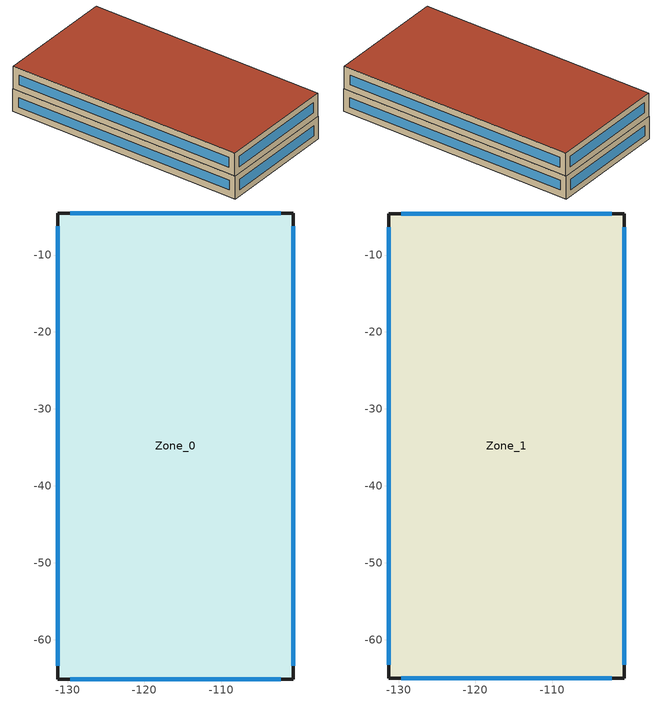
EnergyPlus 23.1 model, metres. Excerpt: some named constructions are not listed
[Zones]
Zone_0
 floor ground (Zone_0:f4UnderGroundSlabCF): -131.27,-65.12 -131.27,-4.53 -100.67,-4.53 -100.67,-65.12 z0
 wall outside (UVal_0.3_Mass): -131.27,-65.12 -100.67,-65.12 -100.67,-4.53 -131.27,-4.53 -131.27,-65.12 z0:5.9
 window (90.1-2019 Nonresidential CZ 0 Glazing (Operable)): -129.64,-65.12 -102.3,-65.12 / -102.3,-4.53 -129.64,-4.53 z1.63:4.27; -100.67,-63.42 -100.67,-6.23 / -131.27,-6.23 -131.27,-63.42 z1.7:4.2
 roof outside (300mmInsulation 200mmConcrete): -131.27,-65.12 -100.67,-65.12 -100.67,-4.53 -131.27,-4.53 z5.9
Zone_1
 floor outside (90.1-2019 Nonresidential CZ 0 Exterior Floor (Mass)): -131.27,-65 -131.27,-4.65 -100.67,-4.65 -100.67,-65 z5.9
 wall outside (UVal_0.3_Mass): -131.27,-65 -100.67,-65 -100.67,-4.65 -131.27,-4.65 -131.27,-65 z5.9:11.8
 window (90.1-2019 Nonresidential CZ 0 Glazing (Operable)): -129.64,-65 -102.3,-65 / -102.3,-4.65 -129.64,-4.65 z7.53:10.17; -100.67,-63.3 -100.67,-6.35 / -131.27,-6.35 -131.27,-63.3 z7.6:10.1
 roof outside (300mmInsulation 200mmConcrete): -131.27,-65 -100.67,-65 -100.67,-4.65 -131.27,-4.65 z11.8
[Schedule:Day:Hourly]
882993c9-91d7-4b35-832d-2718ccfc2a43: Fraction, 1, 1, 1, 1, 1, 0, 0, 0, 0, 0, 1, 1, 1, 1, 1, 1, 1, 0, 0, 0, 0, 0, 0, 0
f0e7eb00-018a-474d-b699-e0d838862a9c: Fraction, 1, 1, 1, 1, 1, 1, 1, 1, 1, 1, 0, 0, 0, 0, 0, 0, 1, 0, 0, 0, 0, 0, 0, 0
93a79fb7-2eca-453a-9d53-4596bc30972a: Fraction, 1, 1, 1, 1, 1, 1, 1, 1, 1, 1, 1, 1, 0, 0, 0, 0, 0, 0, 0, 0, 0, 1, 1, 1
73a55610-4c1c-4e56-b6c6-603c2587f62c: Fraction, 1, 1, 1, 1, 1, 1, 1, 0, 0, 0, 1, 1, 1, 1, 1, 1, 1, 0, 0, 0, 0, 1, 1, 1
5205fec3-35c0-4219-9b1d-b85c2a52c54e: Fraction, 1, 1, 1, 1, 1, 1, 1, 1, 0, 0, 1, 1, 1, 1, 0, 1, 1, 1, 1, 1, 1, 1, 1, 1
315ce8cd-3fbe-4512-be36-7eff74451ffa: Fraction, 1, 1, 1, 1, 1, 1, 1, 1, 1, 0, 0, 0, 0, 1, 0, 0, 0, 0, 0, 0, 0, 0, 0, 0
cc64e9f4-1ce0-4930-94e2-ed0a9d693ff6: Fraction, 1, 1, 1, 1, 1, 1, 1, 1, 0, 1, 1, 1, 1, 1, 1, 1, 1, 0, 1, 1, 1, 1, 1, 1
40ee67a2-5969-4ac8-9a8e-aa0d61b5607a: Fraction, 1, 1, 1, 1, 1, 1, 1, 1, 0, 0, 1, 1, 1, 1, 1, 1, 0, 0, 0, 0, 0, 0, 1, 1
2ea882e4-9047-4056-9189-79544c313fbc: Fraction, 1, 1, 1, 1, 1, 1, 1, 0, 0, 0, 1, 1, 1, 0, 0, 0, 0, 1, 1, 1, 1, 1, 1, 1
a1e2a58f-a81b-466f-b53e-054a5e801ed8: Fraction, 1, 1, 1, 1, 1, 1, 1, 1, 0, 0, 1, 1, 1, 1, 1, 1, 1, 0, 0, 0, 0, 0, 0, 1
d312d216-0233-416f-94e9-8d18ee355cbd: Fraction, 1, 1, 1, 1, 0, 1, 1, 0, 0, 0, 0, 1, 1, 1, 1, 1, 0, 0, 0, 0, 0, 0, 0, 0
12202751-4722-4a76-a244-2994a9a29e0c: Fraction, 0, 0, 0, 0, 0, 1, 1, 1, 0, 0, 0, 0, 0, 1, 0, 0, 0, 0, 0, 0, 0, 0, 0, 0
93b553fc-4ec8-4c57-af31-06cca7d7059d: Fraction, 1, 1, 1, 1, 1, 1, 1, 1, 0, 0, 1, 1, 1, 1, 0, 0, 0, 0, 0, 0, 0, 0, 0, 0
2b61e627-f4b0-4b9e-9b9c-a6074be494b4: Fraction, 0, 0, 0, 0, 0, 0, 0, 1, 0, 0, 0, 0, 0, 1, 0, 0, 0, 0, 0, 0, 0, 0, 1, 1
d29a925e-ad71-4281-bf23-f2fd26fad84c: Fraction, 1, 1, 1, 1, 1, 1, 1, 1, 0, 0, 0, 1, 0, 0, 0, 0, 0, 0, 0, 0, 0, 1, 1, 1
1d3aeee5-b372-4d42-a4d3-c6428566e2b3: Fraction, 1, 1, 1, 1, 1, 1, 1, 1, 0, 0, 0, 0, 1, 1, 1, 0, 0, 0, 0, 0, 0, 0, 1, 1
e9b9ef89-53a5-4907-82ef-accec19a9927: Fraction, 1, 1, 1, 1, 1, 1, 1, 1, 1, 0, 0, 0, 0, 0, 0, 0, 1, 1, 1, 1, 1, 1, 1, 1
b0b28c0d-a36c-4427-8afd-8931b32ebfd7: Fraction, 1, 1, 1, 1, 1, 1, 1, 1, 1, 0, 0, 0, 1, 1, 0, 0, 0, 0, 0, 1, 1, 1, 1, 1
8a1dabed-5d79-4a62-95b6-c706619cf0ad: Fraction, 1, 1, 1, 1, 1, 1, 1, 1, 0, 1, 0, 0, 1, 1, 1, 1, 1, 1, 1, 1, 1, 1, 1, 1
d447d4c4-9c9a-46da-b4e7-319fb278ab8f: Fraction, 1, 1, 1, 1, 1, 1, 1, 1, 0, 0, 1, 0, 0, 0, 0, 0, 0, 0, 1, 1, 1, 1, 1, 1
c943ef9b-0311-461d-b8b8-68f78f947bd8: Fraction, 1, 1, 1, 1, 1, 1, 1, 1, 1, 0, 0, 0, 0, 1, 0, 0, 0, 0, 1, 1, 1, 1, 1, 1
8cb71574-5f2a-4c51-a77f-81b23741a8af: Fraction, 1, 1, 1, 1, 1, 1, 1, 1, 1, 0, 0, 0, 1, 0, 0, 0, 0, 0, 0, 0, 0, 0, 0, 1
66471b44-6c45-4d8f-b46b-f2aa9f75e2bb: Fraction, 1, 1, 1, 1, 1, 1, 1, 1, 1, 0, 0, 0, 1, 1, 1, 1, 0, 1, 1, 1, 1, 1, 1, 1
cf54764f-7d11-447f-95cf-782e85ac78d1: Fraction, 1, 1, 1, 1, 1, 1, 1, 1, 0, 0, 1, 1, 0, 0, 0, 0, 1, 1, 1, 1, 1, 1, 1, 1
17ed3e00-c493-49aa-aab3-252cd2f400a8: Fraction, 1, 1, 1, 1, 1, 1, 1, 1, 0, 0, 0, 0, 1, 1, 1, 1, 1, 1, 1, 1, 1, 1, 1, 1
f1a0ee35-a30a-4707-9957-27eebe8201e9: Fraction, 1, 1, 1, 1, 1, 1, 1, 1, 0, 0, 0, 0, 0, 0, 0, 1, 1, 1, 1, 1, 1, 1, 1, 1
45832986-1273-439b-80fd-109526cae3e9: Fraction, 1, 1, 1, 1, 1, 1, 1, 1, 1, 1, 1, 1, 1, 1, 1, 0, 0, 0, 1, 1, 1, 1, 1, 1
d491ce68-22bb-4626-9b2a-1b9de6f00bdd: Fraction, 1, 1, 1, 1, 1, 1, 1, 1, 0, 1, 1, 1, 1, 1, 1, 1, 1, 1, 1, 1, 1, 1, 1, 1
17ab4d8b-cd04-4d62-9cb2-02a73960344a: Fraction, 1, 1, 1, 1, 1, 1, 1, 1, 1, 0, 0, 0, 0, 0, 0, 0, 1, 1, 0, 0, 0, 0, 1, 1
94944fd0-a66a-443a-b4c8-c876c93b0612: Fraction, 1, 1, 1, 1, 1, 1, 1, 1, 1, 0, 0, 0, 0, 0, 0, 0, 0, 0, 0, 1, 1, 1, 1, 1
8d298806-656d-44ce-8061-c631681bca3e: Fraction, 1, 1, 1, 1, 1, 1, 1, 0, 0, 0, 1, 1, 1, 1, 1, 1, 1, 0, 0, 0, 0, 0, 0, 0
3e4875e7-699f-42a2-911b-51a7c48737f3: Fraction, 0, 1, 1, 1, 1, 1, 1, 1, 0, 0, 1, 0, 1, 1, 1, 0, 0, 0, 0, 0, 0, 0, 0, 1
d0eef5d9-5406-4dd1-a10a-297409097913: Fraction, 1, 1, 1, 1, 1, 1, 1, 1, 0, 0, 0, 1, 1, 1, 0, 0, 0, 1, 1, 1, 1, 1, 1, 1
ecd94be8-1e13-4a4a-8782-91b3ba921145: Fraction, 1, 1, 1, 1, 1, 1, 1, 1, 1, 0, 0, 0, 0, 0, 0, 0, 0, 0, 0, 0, 0, 1, 1, 1
89170863-b1a2-4261-b257-5bf6cf8d7db6: Fraction, 1, 1, 1, 1, 1, 1, 1, 1, 0, 0, 1, 1, 1, 1, 1, 1, 1, 1, 0, 0, 0, 0, 1, 1
9816c449-5369-42cf-97f9-d312b9e8a208: Fraction, 1, 1, 1, 1, 1, 1, 1, 1, 0, 0, 1, 0, 0, 0, 1, 1, 1, 1, 1, 1, 1, 1, 1, 1
4c21dd84-0ede-48a4-8c54-8d2728c300de: Fraction, 1, 1, 1, 1, 1, 1, 1, 1, 0, 0, 0, 0, 0, 0, 0, 0, 0, 1, 1, 1, 1, 1, 1, 1
f35eef9e-fa1d-479e-a141-d53360da748a: Fraction, 1, 1, 1, 1, 1, 1, 1, 1, 0, 0, 0, 1, 1, 0, 0, 0, 0, 0, 0, 0, 1, 1, 1, 1
a5213d72-2475-44ce-a41d-c89cadbd13ae: Fraction, 1, 1, 1, 1, 1, 1, 1, 1, 0, 0, 1, 1, 1, 1, 0, 0, 1, 0, 0, 0, 0, 1, 1, 1
7d30a0e9-a3ad-4cb3-b1ef-ee7cced0eb13: Fraction, 1, 1, 1, 1, 1, 1, 1, 1, 1, 0, 1, 1, 1, 1, 1, 1, 1, 0, 0, 0, 0, 0, 1, 1
2bb297b9-4ce7-4a5b-8407-2d50eb3447c4: Fraction, 1, 1, 1, 1, 1, 1, 1, 1, 0, 0, 1, 1, 1, 0, 1, 1, 0, 0, 1, 1, 1, 1, 1, 1
6295c6f8-00e0-4dd0-9144-7052bff5e8a6: Fraction, 1, 1, 1, 1, 1, 1, 1, 1, 1, 0, 0, 0, 0, 1, 0, 0, 0, 0, 0, 0, 0, 1, 1, 1
1934ac0d-595e-4095-8535-78a1f1dffa92: Fraction, 1, 1, 1, 1, 1, 1, 1, 1, 0, 0, 0, 1, 1, 1, 1, 0, 0, 0, 0, 0, 0, 0, 0, 0
a3178625-a602-4344-85c7-20871c9c8f16: Fraction, 0, 1, 1, 1, 1, 1, 1, 0, 0, 0, 1, 1, 1, 1, 0, 0, 0, 0, 0, 0, 1, 1, 1, 0
f266b7e2-9fae-4741-8731-fd3593ed91bb: Fraction, 0, 0, 0, 0, 0, 0, 0, 0, 0, 0, 0, 1, 1, 0, 0, 1, 0, 0, 0, 0, 0, 0, 0, 0
ec4d63a1-34b6-4f05-810c-bfb1e5f31a87: Fraction, 0, 0, 0, 0, 0, 0, 0, 0, 0, 0, 0, 1, 1, 1, 1, 0, 0, 0, 0, 0, 0, 0, 0, 0
2aa70bff-2909-447c-9695-63a1984282a1: Fraction, 0, 0, 0, 0, 0, 0, 0, 0, 0, 0, 0, 1, 0, 0, 0, 0, 0, 0, 0, 0, 0, 0, 0, 0
43dd6c7e-4145-48e5-871a-a7ed43038017: Fraction, 0, 0, 0, 0, 1, 0, 0, 0, 0, 0, 0, 1, 1, 1, 0, 0, 0, 0, 0, 0, 0, 0, 0, 0
1b194081-b675-498c-9c91-650b6491ad6a: Fraction, 0, 0, 0, 0, 1, 0, 0, 0, 0, 0, 0, 1, 1, 1, 0, 1, 1, 1, 0, 0, 1, 1, 1, 1
1ae9363f-62fd-4115-a0fc-bc82b011dd7e: Fraction, 1, 1, 1, 1, 1, 1, 1, 1, 1, 1, 1, 1, 1, 1, 1, 1, 1, 1, 1, 1, 1, 1, 1, 1
384ee710-1e99-4cbe-a022-9ffd38480db7: Fraction, 1, 1, 1, 0, 1, 1, 1, 1, 0, 1, 1, 1, 1, 1, 1, 1, 1, 1, 1, 1, 1, 1, 1, 1
a2838269-f910-4373-b422-53eccdba6ecb: Fraction, 1, 1, 1, 1, 1, 1, 1, 1, 1, 0, 0, 0, 1, 1, 0, 0, 1, 1, 1, 1, 1, 1, 1, 1
8bc5cc83-2271-41b3-9e03-3d731cecd335: Fraction, 1, 1, 1, 1, 1, 1, 1, 1, 1, 0, 0, 1, 1, 0, 1, 0, 1, 1, 0, 1, 0, 0, 1, 0
31c7ca25-b936-4cbd-a7f6-5fa944a6810c: Fraction, 0, 1, 1, 1, 1, 1, 1, 1, 1, 1, 1, 1, 1, 0, 0, 0, 0, 0, 0, 0, 1, 1, 1, 1
a52f1572-6acc-4ebb-9af5-f68a33eee5c0: Fraction, 1, 1, 1, 1, 1, 1, 1, 1, 1, 1, 1, 1, 0, 0, 0, 0, 0, 0, 0, 1, 1, 1, 1, 1
c1bde433-e0bf-429d-b453-de20bdc46dd7: Fraction, 1, 1, 1, 1, 1, 1, 1, 1, 1, 1, 1, 1, 1, 1, 0, 1, 1, 1, 0, 1, 1, 1, 1, 1
057e8af3-e796-42dc-8dde-085d98c76f51: Fraction, 1, 1, 1, 1, 1, 1, 1, 1, 1, 0, 0, 0, 0, 0, 0, 0, 0, 0, 0, 0, 1, 1, 1, 1
31926f47-f94b-4361-b14f-7d9f89a780ba: Fraction, 1, 1, 1, 1, 1, 1, 1, 1, 0, 0, 0, 0, 1, 1, 1, 1, 0, 0, 0, 0, 0, 0, 1, 0
5f919b1b-17c3-47d3-aacd-f9838e9e2ab1: Fraction, 1, 1, 1, 1, 1, 1, 1, 1, 1, 1, 0, 1, 1, 1, 1, 0, 0, 0, 0, 0, 1, 1, 1, 0
05603df4-648c-4412-82e9-a19ea34dbe16: Fraction, 1, 1, 1, 1, 1, 1, 1, 1, 1, 0, 0, 0, 0, 1, 1, 1, 1, 1, 1, 1, 1, 1, 1, 1
be4e106f-d53b-440e-9316-30b010413477: Fraction, 1, 1, 1, 1, 1, 1, 1, 1, 1, 1, 0, 0, 0, 0, 0, 0, 0, 1, 0, 1, 1, 1, 1, 1
6e9ddf68-eb8a-4fff-8162-6ac70cec7ccb: Fraction, 1, 1, 1, 1, 1, 1, 1, 1, 0, 0, 0, 0, 0, 0, 0, 0, 0, 0, 0, 1, 1, 1, 1, 1
1e392175-3d7a-4bb2-92ef-63849a1a0673: Fraction, 1, 1, 1, 1, 1, 1, 1, 1, 0, 0, 0, 0, 1, 0, 1, 0, 1, 1, 1, 1, 0, 1, 1, 1
1be587fc-7ced-48a2-af97-e34a9269794d: Fraction, 1, 1, 1, 1, 1, 1, 1, 1, 0, 0, 0, 0, 1, 0, 0, 0, 0, 0, 0, 0, 0, 1, 1, 1
e91bc6d7-9102-4c2e-a5c1-6102553c0a72: Fraction, 1, 1, 1, 1, 1, 1, 1, 1, 0, 0, 0, 1, 0, 1, 1, 0, 0, 0, 0, 0, 0, 0, 0, 1
bd1e94ba-2aa9-48da-8ac3-ac6fd8a21787: Fraction, 1, 1, 0, 0, 1, 1, 0, 1, 0, 0, 0, 0, 1, 0, 0, 0, 0, 0, 0, 0, 0, 0, 0, 0
3c0c3aa7-e9f7-47d2-869b-5d17a47c10e8: Fraction, 0, 0, 1, 0, 0, 0, 1, 0, 0, 0, 0, 0, 0, 1, 1, 0, 0, 0, 0, 0, 0, 0, 0, 0
7e1cf8b0-8f8b-4207-a1d7-bb3dc08710eb: Fraction, 0, 0, 0, 0, 0, 0, 0, 0, 0, 0, 0, 1, 1, 1, 1, 1, 0, 0, 0, 0, 0, 0, 1, 0
b4c35fe1-fd44-419f-b841-2dd7f6e1002b: Fraction, 1, 1, 0, 0, 1, 0, 0, 1, 0, 0, 0, 1, 1, 1, 1, 0, 0, 0, 0, 0, 0, 0, 0, 0
c43ec9a7-1864-4ac8-bc7d-8a1948553f00: Fraction, 0, 1, 0, 1, 1, 1, 1, 1, 0, 0, 0, 1, 1, 1, 1, 1, 0, 0, 0, 0, 0, 0, 0, 0
be9537a3-1d78-4e9b-a71a-40225f6801d8: Fraction, 0, 1, 1, 1, 1, 1, 1, 1, 0, 0, 0, 0, 1, 1, 1, 1, 0, 0, 0, 0, 0, 0, 0, 0
0bfca676-454d-43e8-a325-d6403f6a3fcc: Fraction, 0, 0, 0, 1, 1, 0, 0, 1, 0, 0, 0, 1, 1, 1, 1, 1, 0, 0, 0, 0, 0, 0, 0, 0
1ac9be14-9e29-4125-96f4-b1820fadcb10: Fraction, 0, 1, 1, 1, 1, 0, 0, 1, 0, 0, 0, 0, 0, 0, 0, 0, 0, 0, 0, 0, 0, 0, 1, 1
474c58ef-0c66-480e-a8e4-b812999f1d3c: Fraction, 0, 0, 0, 0, 0, 0, 0, 0, 1, 1, 1, 1, 1, 0, 1, 1, 1, 1, 1, 1, 1, 1, 1, 1
5b478602-8132-4553-ae6c-35c65fc3d927: Fraction, 0, 0, 0, 0, 0, 0, 0, 0, 1, 1, 1, 1, 1, 1, 1, 1, 1, 1, 1, 1, 1, 1, 1, 1
84f8968c-c11f-4d6f-93e2-65b5f3e51296: Fraction, 0, 0, 0, 0, 0, 0, 0, 0, 1, 1, 1, 0, 0, 0, 0, 0, 1, 1, 1, 1, 1, 1, 1, 0
2eacd1bc-e77e-41c8-b1c2-ccea675ad64a: Fraction, 0, 0, 0, 0, 0, 0, 0, 0, 1, 1, 1, 1, 1, 1, 1, 1, 1, 1, 1, 1, 1, 1, 1, 0
c4fc38ff-7bc0-480d-92b9-92c705426e7e: Fraction, 0, 0, 0, 0, 0, 0, 0, 0, 1, 1, 1, 1, 0, 0, 0, 1, 1, 1, 1, 1, 1, 1, 1, 1
bc46089d-7e3c-4dab-a572-3acddf018bd8: Fraction, 0, 0, 0, 0, 0, 0, 0, 0, 1, 1, 1, 1, 1, 1, 1, 1, 1, 1, 1, 1, 1, 1, 0, 0
48df9ae7-42ad-4c7a-b5b8-85d7ffc665af: Fraction, 0, 0, 0, 0, 0, 0, 0, 1, 1, 1, 1, 1, 0, 0, 0, 0, 1, 1, 1, 1, 1, 1, 1, 0
91c3db2d-5741-436c-8db8-83e196227ebe: Fraction, 0, 0, 0, 0, 0, 0, 0, 0, 1, 1, 1, 1, 0, 0, 0, 0, 0, 1, 1, 1, 1, 1, 1, 1
d8030e62-820b-4568-bbe9-4973d6401d1a: Fraction, 0, 0, 0, 0, 0, 0, 0, 0, 1, 1, 1, 1, 0, 0, 0, 0, 0, 1, 1, 1, 1, 1, 1, 0
6514ea3c-269a-4038-9c85-fd44842eaa2e: Fraction, 0, 0, 0, 0, 0, 1, 1, 1, 1, 1, 0, 0, 0, 0, 1, 1, 1, 1, 1, 1, 1, 1, 0, 0
f72a57ee-d9b0-42f9-98aa-08f1a02f596f: Fraction, 0, 0, 0, 0, 0, 1, 1, 1, 1, 1, 1, 1, 1, 1, 1, 0, 0, 0, 0, 0, 0, 0, 0, 0
2d3e780a-40fa-48ec-91c8-f93c3dc1bbad: Fraction, 0, 0, 0, 0, 0, 0, 0, 1, 1, 1, 1, 1, 1, 1, 1, 1, 1, 1, 1, 1, 1, 1, 0, 0
c2398f30-d9f7-4e48-9e9d-4231f79f4bbb: Fraction, 0, 0, 0, 0, 0, 0, 0, 1, 1, 1, 1, 1, 1, 1, 1, 1, 1, 1, 1, 1, 1, 1, 1, 0
963d960d-1ac5-4b8c-9b56-66d910c29b4f: Fraction, 0, 0, 0, 0, 0, 0, 0, 0, 0, 0, 0, 1, 1, 1, 1, 1, 1, 1, 1, 1, 0, 0, 0, 0
5063bcd4-99b4-4976-9fba-0db5d54c60fa: Fraction, 0, 0, 0, 0, 0, 0, 1, 1, 1, 1, 1, 1, 1, 1, 1, 1, 1, 1, 1, 1, 1, 0, 0, 0
7cd5488d-3869-44a3-a500-689a97c914d3: Fraction, 0, 0, 0, 0, 1, 1, 1, 1, 1, 1, 1, 1, 1, 1, 1, 1, 1, 1, 1, 1, 1, 0, 0, 0
cd875c14-5bd4-4de0-ad51-7ed9ae255651: Fraction, 0, 0, 0, 0, 0, 0, 0, 0, 0, 0, 0, 0, 0, 0, 1, 1, 1, 1, 1, 1, 0, 0, 0, 0
b83313ab-0f47-4bd7-9425-069420516cf7: Fraction, 0, 0, 0, 0, 0, 0, 1, 1, 1, 1, 1, 1, 1, 1, 1, 1, 1, 1, 1, 1, 1, 1, 0, 0
62105513-480f-4f4c-893b-5ccd7de723bc: Fraction, 1, 0, 0, 0, 0, 0, 0, 0, 1, 1, 1, 1, 1, 0, 1, 1, 1, 1, 0, 0, 0, 0, 0, 0
eeeefbb3-aa07-44f4-ae12-ff2ccfe474a1: Fraction, 0, 0, 0, 0, 0, 0, 1, 1, 1, 1, 1, 1, 0, 0, 1, 1, 0, 0, 0, 0, 0, 0, 0, 0
00bdcfe1-7e92-4f97-9322-97ca21adbd73: Fraction, 0, 0, 0, 1, 1, 1, 1, 1, 1, 1, 1, 1, 1, 1, 1, 1, 1, 1, 1, 1, 1, 1, 1, 1
b2eb8e0c-66d6-44ff-ab87-85d994bf8563: Fraction, 0, 0, 0, 0, 0, 0, 0, 0, 1, 1, 1, 1, 0, 0, 0, 0, 1, 1, 1, 1, 1, 1, 1, 1
0a26f010-81d3-40ae-9433-ea8de5bbe252: Fraction, 1, 1, 1, 1, 1, 1, 1, 1, 0, 0, 0, 0, 0, 0, 0, 0, 1, 1, 1, 1, 1, 1, 1, 1
c561a358-e04b-4568-a839-bd5f3b2f1ecb: Fraction, 1, 1, 1, 0, 0, 0, 0, 0, 1, 1, 1, 1, 1, 1, 1, 1, 1, 1, 1, 1, 1, 1, 1, 1
363bce00-c558-4270-ac2b-661562408d07: Fraction, 1, 1, 1, 0, 0, 0, 0, 0, 1, 1, 1, 1, 1, 0, 0, 0, 1, 1, 1, 1, 1, 1, 1, 1
a82417ca-1b9d-42d7-a8fe-6394ef63aab4: Fraction, 1, 0, 0, 0, 0, 0, 0, 0, 1, 1, 1, 1, 1, 0, 0, 1, 1, 1, 1, 1, 1, 1, 1, 1
627da13a-3f58-4815-be87-2dbc3dde8370: Fraction, 1, 1, 1, 1, 0, 0, 0, 0, 1, 1, 1, 1, 1, 1, 1, 1, 1, 1, 1, 1, 1, 1, 1, 1
db579234-83f0-4fed-9514-208097c11f6d: Fraction, 0, 0, 0, 0, 0, 0, 0, 0, 0, 1, 0, 0, 0, 0, 0, 0, 0, 1, 1, 0, 0, 0, 0, 0
df2a96fb-9f55-4d47-8be5-62e7111e2779: Fraction, 0, 0, 0, 0, 0, 0, 0, 0, 1, 1, 1, 0, 0, 0, 0, 0, 1, 0, 0, 0, 0, 0, 0, 0
05e2ba4e-b908-4d4a-9204-19c9602edc21: Fraction, 1, 0, 0, 0, 0, 0, 0, 0, 1, 1, 1, 1, 0, 0, 0, 1, 1, 1, 1, 1, 1, 1, 1, 1
90f74c2e-5aca-4586-9946-3603b19a4398: Fraction, 1, 1, 1, 1, 1, 1, 1, 1, 1, 1, 1, 1, 0, 1, 1, 1, 1, 1, 1, 1, 1, 1, 1, 1
f82ab194-c7cf-4302-b0d5-a032bf136e49: Fraction, 1, 0, 0, 0, 0, 0, 0, 0, 1, 1, 1, 1, 1, 1, 1, 1, 1, 1, 1, 1, 1, 1, 1, 1
4ed21b1c-2752-42e6-9b33-c4d62bc10569: Fraction, 1, 0, 1, 1, 0, 1, 1, 1, 1, 1, 1, 0, 0, 0, 0, 0, 0, 1, 1, 1, 1, 1, 1, 1
f6b23f11-b5a8-46af-9053-03d28fdf8d20: Fraction, 1, 1, 1, 1, 1, 1, 1, 1, 1, 1, 1, 1, 0, 1, 0, 1, 1, 1, 1, 1, 1, 1, 1, 1
96d373fe-2f90-49ec-abad-b129dbe6d9e7: Fraction, 1, 1, 1, 1, 1, 1, 1, 1, 1, 1, 1, 0, 1, 1, 0, 0, 1, 1, 1, 1, 1, 1, 1, 0
f9c84dfe-05d4-4886-a2cd-86b579977ba4: Fraction, 1, 1, 1, 0, 0, 0, 0, 0, 1, 1, 1, 0, 0, 0, 0, 1, 1, 1, 1, 1, 1, 0, 0, 1
4e7b26da-f30d-48c4-beda-8e026beaf757: Fraction, 1, 0, 0, 0, 0, 0, 0, 0, 1, 1, 1, 0, 0, 0, 0, 0, 1, 1, 0, 1, 1, 0, 0, 0
26d2f4d3-57b9-4b39-a7fb-cbcf3a964ff5: Fraction, 0, 0, 0, 0, 0, 0, 0, 0, 1, 1, 1, 0, 0, 0, 0, 1, 1, 1, 1, 0, 1, 1, 0, 0
472001c5-9ea2-4dc0-ae0b-454430758465: Fraction, 0, 0, 0, 0, 0, 0, 0, 0, 1, 1, 1, 0, 0, 0, 0, 0, 0, 1, 0, 0, 0, 0, 0, 0
dc52f419-1fdc-4177-b0ee-aff1b5bae757: Fraction, 0, 0, 1, 1, 0, 0, 1, 1, 1, 1, 1, 0, 1, 1, 0, 0, 1, 1, 1, 1, 1, 1, 1, 1
453d3827-5159-4ceb-b2ca-272d7978c611: Fraction, 1, 0, 0, 1, 0, 0, 1, 1, 1, 1, 1, 0, 0, 0, 0, 0, 0, 1, 1, 1, 1, 1, 1, 1
337751c4-33e8-4e7c-aa0a-d84434ce98cb: Fraction, 1, 1, 1, 1, 0, 0, 0, 0, 1, 1, 1, 0, 0, 0, 0, 0, 1, 1, 1, 1, 1, 1, 1, 1
dcdc2117-671e-4dae-8816-034b8723c0a5: Fraction, 0, 0, 0, 0, 0, 0, 0, 0, 1, 1, 1, 0, 0, 0, 0, 0, 1, 1, 1, 1, 1, 1, 1, 1
402f608a-ed81-4520-975f-25fb05c9deaf: Fraction, 1, 1, 0, 0, 0, 0, 0, 1, 1, 1, 1, 0, 0, 0, 0, 0, 0, 1, 1, 1, 1, 1, 1, 1
4cdf3721-d7b6-4cc9-97dc-dad3fb19c70a: Fraction, 1, 1, 1, 1, 1, 1, 1, 1, 1, 1, 1, 1, 1, 0, 1, 1, 1, 1, 1, 1, 1, 1, 1, 1
26ff40da-08bb-42e5-8a20-b44c0f08c80b: Fraction, 1, 1, 1, 1, 1, 1, 1, 1, 1, 1, 1, 0, 0, 0, 1, 1, 1, 1, 1, 1, 1, 1, 1, 1
f22052ae-b4e5-477b-833e-9552fe5f5340: Fraction, 1, 1, 1, 1, 1, 1, 1, 1, 1, 1, 1, 1, 0, 0, 0, 0, 1, 1, 1, 1, 1, 1, 1, 1
28ee48fc-45d9-4428-ad2b-d93a6c86b4b6: Fraction, 1, 1, 1, 0, 0, 0, 0, 0, 1, 1, 1, 0, 0, 0, 0, 0, 1, 1, 1, 1, 1, 1, 1, 1
3165c625-c15c-45da-a5d1-70ab4c988ce0: Fraction, 0, 0, 0, 1, 0, 0, 0, 0, 1, 1, 1, 0, 0, 0, 0, 0, 0, 1, 1, 1, 1, 1, 1, 0
c1d1ac66-7900-46cd-b84c-ffa1f08f7003: Fraction, 0, 0, 0, 0, 0, 0, 0, 0, 1, 1, 1, 0, 0, 0, 0, 0, 0, 1, 1, 1, 1, 1, 1, 0
d3ccf026-c8ef-41e7-a677-93691a73c5e7: Fraction, 0, 0, 0, 0, 1, 1, 1, 0, 1, 1, 0, 0, 0, 0, 0, 0, 0, 1, 1, 1, 1, 1, 1, 1
9599070a-8a08-4094-8f04-bafc5e340b13: Fraction, 0, 0, 0, 0, 1, 1, 1, 1, 1, 1, 1, 0, 0, 0, 0, 0, 0, 1, 1, 1, 1, 1, 1, 1
f83a9a0b-9afa-4362-b883-2131f7cf5262: Fraction, 1, 1, 1, 1, 1, 1, 1, 1, 1, 1, 1, 0, 0, 0, 0, 0, 1, 1, 1, 1, 1, 0, 0, 0
7511b8e6-0fee-4e89-8259-c8fb87b71010: Fraction, 0, 0, 0, 0, 0, 0, 0, 0, 0, 0, 1, 1, 1, 1, 0, 0, 1, 1, 1, 0, 0, 1, 0, 1
874228c9-bfb8-4739-854c-17623d537581: Fraction, 1, 0, 0, 0, 0, 0, 0, 0, 0, 0, 0, 0, 1, 0, 1, 0, 0, 0, 0, 0, 0, 0, 0, 0
a2eb0760-298f-4ed2-9ae7-743d2b02ecc6: Fraction, 0, 0, 0, 0, 0, 0, 0, 0, 1, 1, 1, 0, 1, 0, 0, 1, 1, 1, 1, 0, 1, 0, 0, 0
5a979563-2c17-480d-ba6d-b1485d40dd4f: Fraction, 0, 0, 0, 0, 0, 0, 0, 0, 1, 1, 1, 0, 0, 0, 0, 0, 0, 0, 1, 1, 1, 1, 1, 1
6ee7c06e-d008-4d41-9b06-77107566e4dd: Fraction, 0, 1, 0, 0, 0, 1, 0, 0, 1, 1, 1, 0, 0, 0, 0, 0, 0, 1, 1, 1, 1, 1, 1, 1
75e01420-c267-46af-bdf3-af8e149d5c5b: Fraction, 1, 1, 1, 1, 1, 0, 0, 1, 1, 1, 1, 1, 0, 0, 0, 0, 1, 1, 1, 1, 0, 0, 0, 1
aa7cd8d7-fe6a-455a-892f-ea7fb0c2bfdd: Fraction, 1, 0, 1, 0, 0, 0, 0, 0, 1, 1, 1, 0, 0, 0, 0, 0, 0, 1, 1, 1, 1, 1, 1, 1
755e86d3-53ca-4308-a0cd-c81edf4d123d: Fraction, 1, 0, 0, 0, 0, 0, 1, 0, 1, 1, 1, 0, 0, 0, 0, 0, 0, 0, 1, 1, 1, 1, 1, 1
737f806d-2314-4d45-b3a3-ebc4b20bc8a5: Fraction, 1, 1, 1, 0, 0, 0, 0, 0, 1, 1, 1, 0, 0, 0, 0, 0, 0, 0, 1, 1, 1, 1, 1, 1
0710a954-c46d-4429-804c-ed1105228ab2: Fraction, 1, 1, 1, 1, 0, 0, 0, 0, 1, 1, 1, 0, 0, 0, 0, 0, 0, 0, 1, 1, 1, 1, 1, 1
4f899df7-2ba9-405f-94cd-96db270dff42: Fraction, 1, 1, 0, 0, 0, 0, 0, 0, 1, 1, 1, 0, 0, 0, 0, 0, 1, 0, 0, 0, 1, 0, 0, 0
7fa7fc53-2ff2-4e6b-bf49-a795acae2a0f: Fraction, 1, 1, 1, 1, 0, 0, 0, 0, 1, 1, 0, 0, 0, 0, 0, 0, 0, 1, 1, 1, 1, 1, 1, 1
8c469a00-dfd6-46a3-9cab-cf699b2fd306: Fraction, 1, 1, 1, 1, 1, 0, 1, 1, 1, 0, 0, 0, 0, 0, 0, 0, 0, 0, 1, 1, 1, 1, 1, 1
cf6e2d34-177c-43c5-8908-be511211a28a: Fraction, 1, 1, 1, 0, 0, 0, 0, 1, 1, 1, 1, 0, 0, 0, 0, 0, 0, 0, 1, 1, 1, 1, 1, 1
99bf442c-9b96-4fae-b0fe-ef653de03b0d: Fraction, 0, 0, 0, 1, 0, 1, 0, 0, 1, 1, 1, 1, 0, 0, 0, 0, 0, 1, 1, 1, 1, 1, 1, 1
ae5ffdf0-6812-4ac0-a1f3-8aee3238b216: Fraction, 1, 1, 0, 0, 0, 0, 0, 0, 1, 0, 0, 0, 0, 0, 1, 0, 1, 1, 1, 0, 1, 1, 0, 0
3df21228-9030-4ac2-81a9-47071d3fbbec: Fraction, 0, 0, 0, 0, 0, 0, 1, 0, 1, 0, 0, 0, 0, 0, 0, 0, 0, 0, 1, 1, 1, 1, 1, 1
fa92d62b-667a-4d5f-8d31-edfb72ec7d54: Fraction, 1, 0, 0, 0, 0, 0, 1, 0, 1, 1, 1, 0, 0, 0, 1, 1, 1, 1, 1, 1, 1, 1, 1, 0
c67e2a70-b95a-4d1f-8312-4db796a0a73c: Fraction, 0, 0, 0, 0, 0, 0, 0, 0, 1, 0, 0, 0, 0, 0, 0, 1, 0, 1, 1, 0, 0, 0, 0, 0
57b5799b-88a9-4702-898b-3ffa7a839440: Fraction, 0, 0, 0, 0, 0, 0, 0, 1, 1, 1, 1, 1, 0, 0, 0, 0, 1, 1, 1, 1, 1, 1, 0, 1
8ac68890-5fea-4ddd-82eb-f81057196ee1: Fraction, 1, 1, 0, 0, 0, 0, 0, 0, 1, 0, 0, 0, 0, 0, 0, 0, 0, 0, 0, 1, 1, 1, 1, 1
45928512-a6f5-4b01-a714-4d1c1e652fb7: Fraction, 0, 0, 0, 0, 0, 0, 0, 0, 1, 1, 0, 0, 0, 1, 1, 1, 1, 1, 1, 0, 1, 0, 0, 0
64a8d112-a83c-4714-8330-bda225e94bd1: Fraction, 0, 0, 0, 0, 0, 0, 0, 0, 1, 1, 1, 0, 0, 0, 0, 0, 1, 1, 1, 1, 1, 0, 0, 0
3fb571dd-5819-45f3-86de-1c29bdf692d2: Fraction, 0, 0, 0, 0, 0, 0, 0, 0, 1, 0, 0, 1, 0, 0, 0, 1, 1, 1, 1, 0, 0, 0, 0, 0
8b31ced4-4f43-49d6-aab3-1a037bd9118a: Fraction, 0, 0, 0, 0, 0, 0, 0, 0, 1, 1, 0, 0, 0, 0, 0, 0, 0, 0, 1, 1, 1, 1, 1, 1
ed31ca0f-b947-4126-aa2b-aec7c376e03c: Fraction, 1, 0, 0, 1, 0, 0, 0, 0, 1, 0, 0, 0, 0, 0, 0, 0, 1, 0, 0, 0, 0, 0, 0, 0
bb76b157-ab88-4025-8e55-2c904394faba: Fraction, 0, 0, 1, 0, 0, 0, 0, 0, 1, 1, 0, 0, 0, 1, 1, 1, 0, 0, 1, 0, 0, 0, 0, 0
b8f97898-2ab3-4b3a-a05e-b7bb339b0ed1: Fraction, 0, 0, 0, 0, 0, 0, 0, 0, 1, 1, 0, 0, 0, 0, 0, 1, 0, 0, 0, 0, 0, 0, 0, 0
a66b2d61-9654-4d7d-a003-11c65cdbad72: Fraction, 0, 0, 0, 0, 0, 0, 0, 0, 0, 1, 0, 0, 0, 0, 0, 1, 0, 1, 1, 0, 0, 0, 0, 0
6fd38bdc-8428-423d-8099-737341d039fc: Fraction, 0, 0, 0, 0, 0, 0, 0, 0, 0, 0, 0, 0, 0, 0, 1, 1, 1, 1, 1, 1, 1, 0, 0, 0
ec95d797-1fd4-4f83-827e-c4e7c912e87d: Fraction, 0, 0, 0, 0, 1, 1, 1, 1, 1, 1, 0, 0, 0, 0, 0, 0, 0, 1, 1, 1, 1, 1, 1, 1
c13b10ca-609e-4da7-b03b-7a11c6e7f88e: Fraction, 1, 0, 0, 0, 0, 0, 0, 0, 1, 1, 1, 0, 0, 0, 0, 0, 0, 0, 1, 1, 1, 1, 1, 1
9272efe7-57ee-4140-91d6-512aaf419270: Fraction, 1, 0, 1, 1, 0, 1, 0, 1, 1, 1, 0, 0, 0, 0, 0, 0, 0, 1, 1, 1, 1, 1, 1, 1
a653e850-f2b8-44cf-9864-596dda086947: Fraction, 1, 0, 0, 0, 0, 0, 0, 0, 1, 0, 0, 0, 0, 0, 0, 0, 0, 0, 1, 1, 1, 1, 1, 1
f01cef2d-a07e-411c-a6cf-59dd59b42466: Fraction, 1, 1, 1, 1, 0, 1, 1, 1, 1, 0, 0, 0, 0, 0, 0, 0, 0, 0, 0, 1, 1, 1, 1, 1
d4e261ea-fed9-4327-9827-c9c09ea40318: Fraction, 1, 1, 1, 1, 0, 0, 1, 0, 1, 1, 0, 0, 1, 0, 0, 0, 0, 0, 0, 0, 0, 0, 0, 0
052221d4-fdd2-4530-a147-382f666bf114: Fraction, 0, 0, 0, 0, 0, 0, 0, 0, 1, 1, 1, 0, 0, 0, 0, 0, 0, 1, 1, 1, 1, 1, 1, 1
f0fd6a1d-ebb9-4b13-b7c1-ec651fd4a452: Fraction, 1, 0, 0, 0, 0, 0, 0, 0, 1, 1, 0, 0, 0, 1, 1, 1, 1, 1, 1, 1, 1, 1, 1, 0
0e4e342e-b807-4b83-928d-273885e79d2e: Fraction, 0, 0, 0, 0, 0, 0, 0, 0, 1, 1, 0, 0, 0, 0, 0, 0, 0, 1, 0, 1, 1, 1, 1, 1
35d4464d-322f-496a-a91a-b5d973c86eed: Fraction, 1, 1, 1, 1, 0, 0, 1, 1, 1, 1, 0, 0, 1, 1, 1, 0, 0, 1, 1, 0, 0, 0, 0, 0
a2a4115c-56ce-4a0c-aed5-1a896438964c: Fraction, 0, 0, 0, 0, 0, 0, 0, 0, 1, 1, 1, 0, 0, 0, 0, 1, 1, 0, 0, 0, 0, 0, 0, 0
421a03ec-8f60-4f97-80bc-47cd08a398e8: Fraction, 0, 0, 0, 0, 0, 0, 0, 0, 1, 1, 1, 0, 0, 0, 0, 1, 0, 0, 1, 1, 1, 1, 1, 1
235942d8-d885-4c28-9451-8f4ebd9e0f08: Fraction, 1, 1, 1, 1, 0, 1, 1, 1, 1, 0, 1, 0, 0, 0, 1, 0, 0, 0, 0, 0, 0, 0, 0, 0
086a6fcb-06f4-448e-8cd5-c7fc2d37bcf8: Fraction, 0, 0, 0, 0, 0, 0, 0, 0, 0, 1, 1, 0, 0, 0, 0, 0, 1, 1, 1, 1, 1, 1, 1, 1
939564d2-bc0e-43f5-b29c-7ebce842237d: Fraction, 0, 0, 0, 0, 0, 0, 0, 0, 1, 0, 0, 0, 0, 0, 0, 1, 1, 1, 1, 1, 1, 1, 1, 1
5e4ed508-8ec0-4ff0-8854-f7cae5befce8: Fraction, 0, 0, 0, 1, 0, 0, 1, 0, 1, 1, 1, 0, 0, 0, 1, 1, 1, 1, 1, 1, 1, 1, 1, 1
d022078a-08e0-4262-adb3-60de3aa3fee0: Fraction, 1, 1, 1, 1, 0, 1, 0, 0, 0, 0, 0, 0, 0, 0, 0, 0, 0, 0, 1, 1, 1, 1, 1, 1
711e7bc0-5d72-4734-9130-63d50bd8eb9c: Fraction, 1, 1, 1, 1, 1, 0, 0, 0, 0, 0, 0, 0, 0, 0, 0, 0, 0, 0, 0, 1, 1, 1, 1, 1
a02b06bb-3146-481a-86c5-98b81808a36e: Fraction, 1, 1, 1, 1, 0, 1, 0, 1, 1, 0, 0, 0, 0, 0, 0, 0, 0, 0, 0, 1, 1, 1, 1, 1
99fce60a-b1cb-4b84-908d-26d6c69accbb: Fraction, 1, 1, 1, 1, 0, 0, 0, 0, 1, 0, 0, 0, 0, 0, 0, 0, 0, 0, 0, 1, 1, 1, 1, 1
83f831a0-35d0-45bc-a869-389e9f6b0a5d: Fraction, 1, 1, 1, 1, 1, 1, 1, 1, 0, 0, 0, 0, 0, 0, 1, 1, 1, 1, 1, 0, 1, 1, 1, 1
b7c550a5-deab-49c6-8d27-de82c7e81789: Fraction, 1, 0, 1, 1, 0, 1, 0, 0, 1, 0, 0, 0, 0, 1, 0, 1, 1, 1, 1, 1, 1, 1, 1, 0
8cfa19cc-2403-4480-8c85-ddabca135940: Fraction, 0, 1, 0, 0, 0, 0, 0, 1, 1, 0, 0, 0, 1, 1, 0, 0, 0, 1, 1, 1, 1, 1, 1, 1
76cf4a19-0ba8-4d50-af15-5ade3bb07ed4: Fraction, 0, 0, 1, 0, 0, 0, 0, 0, 1, 0, 0, 0, 0, 0, 0, 1, 1, 1, 1, 1, 1, 1, 1, 1
ecb8be4f-cbfa-4655-88ec-88bfb3bcc828: Fraction, 1, 0, 0, 0, 0, 0, 0, 0, 1, 0, 0, 0, 1, 0, 0, 0, 1, 0, 1, 0, 0, 1, 0, 1
22edf756-0898-4abe-a655-c1379eeb3e02: Fraction, 0, 0, 0, 0, 0, 0, 0, 0, 1, 1, 1, 1, 0, 1, 1, 1, 1, 1, 1, 1, 1, 1, 0, 1
389845df-636e-4798-93de-c3dbb8941037: Fraction, 0, 0, 1, 0, 0, 0, 0, 0, 1, 0, 0, 0, 0, 0, 0, 0, 0, 0, 1, 1, 1, 1, 1, 1
6f9a1385-840f-44b5-9c3d-b83960968122: Fraction, 1, 1, 1, 1, 1, 1, 1, 1, 1, 0, 0, 1, 1, 0, 0, 1, 1, 1, 1, 1, 1, 0, 0, 0
b144c30c-a08c-455c-ab8b-bf388d9fa3f2: Fraction, 0, 0, 0, 0, 0, 0, 1, 1, 1, 1, 0, 0, 0, 0, 0, 0, 0, 0, 1, 1, 1, 1, 1, 1
b6d7acc4-c417-4adf-8582-33267beef308: Fraction, 1, 1, 1, 1, 1, 1, 1, 1, 1, 1, 0, 0, 0, 0, 0, 0, 0, 0, 1, 1, 1, 1, 1, 1
780ae133-eff2-423a-9084-db413c30ada7: Fraction, 1, 1, 1, 0, 0, 0, 1, 1, 1, 1, 1, 1, 0, 0, 1, 1, 0, 0, 1, 1, 1, 0, 0, 0
c0877ac2-8601-4f0c-891e-c7f27e0db0ea: Fraction, 0, 0, 0, 0, 0, 0, 0, 0, 1, 0, 0, 0, 1, 1, 1, 1, 1, 1, 1, 1, 1, 1, 1, 0
65b99b0f-59cc-424a-bb1b-d596e9918a8f: Fraction, 0, 0, 0, 0, 0, 0, 0, 0, 0, 1, 1, 1, 0, 0, 0, 0, 1, 1, 1, 1, 1, 1, 0, 0
2dfc2c18-8876-4aa8-99f4-2f9d70730edf: Fraction, 0, 0, 0, 0, 0, 0, 0, 0, 1, 1, 0, 0, 0, 0, 0, 0, 0, 1, 1, 1, 1, 1, 1, 1
7115b096-ec8f-4afc-955c-e5e9510e12e1: Fraction, 0, 0, 0, 0, 0, 0, 0, 0, 1, 1, 0, 0, 0, 0, 1, 1, 0, 0, 0, 0, 0, 0, 0, 0
fa64f08e-d336-46ef-a4af-c66c7d79cd76: Fraction, 0, 0, 0, 0, 0, 0, 0, 0, 1, 1, 0, 0, 0, 0, 1, 1, 1, 0, 0, 0, 0, 0, 0, 0
d35f0807-2a32-4a1b-ba06-d261b11cf26a: Fraction, 1, 1, 1, 1, 0, 0, 0, 0, 1, 1, 1, 1, 1, 1, 1, 1, 1, 1, 1, 1, 1, 1, 0, 0
ac75211c-caf1-41aa-9320-4c9ae7f19d73: Fraction, 0, 0, 0, 0, 0, 0, 0, 0, 0, 0, 0, 0, 0, 0, 0, 0, 0, 0, 0, 1, 1, 1, 1, 1
9d2b3679-ac03-4e0c-94e0-b1877b1ceeb9: Fraction, 1, 1, 1, 1, 1, 1, 1, 1, 1, 1, 0, 0, 0, 0, 0, 1, 1, 1, 1, 1, 1, 0, 0, 0
8900b6c4-ae87-48e3-b8a3-29f602f30ac4: Fraction, 0, 0, 0, 0, 0, 0, 0, 0, 0, 1, 1, 1, 0, 0, 0, 0, 0, 1, 1, 1, 1, 1, 1, 1
be403cb2-3870-4c23-a5fa-d53e3b8bdd23: Fraction, 1, 0, 1, 1, 1, 0, 0, 0, 1, 1, 0, 0, 0, 1, 1, 1, 1, 1, 1, 1, 1, 1, 1, 1
299396de-6d84-4e9d-bacf-341f2581a797: Fraction, 0, 0, 0, 0, 0, 0, 0, 0, 0, 1, 1, 1, 1, 1, 1, 1, 0, 0, 1, 1, 1, 1, 1, 1
a16882c2-9d12-40ba-8223-cff6601a5ac6: Fraction, 1, 1, 1, 0, 0, 1, 1, 1, 1, 0, 0, 0, 1, 1, 1, 1, 1, 1, 1, 1, 1, 1, 1, 1
e19e4cd6-f8e3-49ed-86b5-27992595462a: Fraction, 1, 1, 1, 1, 1, 1, 1, 1, 1, 0, 0, 0, 1, 1, 1, 1, 1, 1, 1, 1, 0, 0, 0, 0
82d9bbf7-252a-4414-afd0-5e6a5e3b104e: Fraction, 0, 0, 0, 0, 0, 0, 0, 0, 1, 1, 0, 0, 0, 0, 0, 0, 0, 0, 0, 1, 1, 1, 1, 1
4ef82f38-c6a7-4c93-a50d-ca6fffa8c864: Fraction, 1, 0, 0, 0, 0, 0, 1, 1, 1, 0, 0, 0, 0, 0, 0, 0, 0, 1, 1, 1, 1, 1, 1, 1
50963b03-f755-4252-9f45-dc30d5ed8827: Fraction, 1, 0, 0, 0, 0, 0, 0, 0, 0, 1, 1, 0, 0, 0, 0, 0, 1, 1, 1, 1, 1, 1, 1, 1
d38fa9e7-db56-4229-b9b0-920fef1f88dc: Fraction, 1, 1, 1, 1, 1, 1, 1, 1, 1, 1, 1, 1, 0, 0, 0, 0, 1, 1, 1, 1, 1, 1, 1, 0
ae46ffd3-7523-4b89-aad8-7e35786fcd56: Fraction, 1, 1, 1, 1, 1, 1, 1, 1, 1, 1, 1, 1, 0, 0, 0, 0, 0, 0, 1, 1, 1, 1, 1, 1
650920c8-eadf-4f2e-81b0-e03cdb96daae: Fraction, 1, 1, 0, 0, 0, 0, 0, 0, 1, 1, 1, 1, 1, 1, 1, 1, 1, 1, 1, 1, 1, 1, 1, 1
a2cca9f6-b799-4977-a27d-abaa958b62a2: Fraction, 1, 1, 1, 1, 1, 1, 1, 1, 1, 1, 1, 1, 1, 1, 1, 1, 1, 1, 1, 1, 1, 1, 0, 0
6a9f774f-aeb9-4e51-b275-1d71f7cdfa18: Fraction, 1, 1, 1, 0, 0, 0, 0, 0, 0, 1, 1, 1, 1, 1, 1, 1, 0, 1, 1, 1, 1, 1, 1, 1
85f6dd1f-f859-4e20-844f-b0f2d09f834e: Fraction, 1, 1, 1, 0, 0, 0, 0, 0, 1, 1, 0, 0, 0, 0, 0, 0, 0, 1, 1, 1, 1, 1, 1, 1
c98914f3-bcb3-421b-bdba-bb9e7972ec85: Fraction, 1, 0, 0, 0, 0, 0, 0, 1, 1, 1, 0, 0, 0, 0, 0, 0, 0, 0, 1, 1, 1, 1, 1, 1
f5e32710-ad61-4c41-b080-697dc089c375: Fraction, 1, 0, 0, 0, 0, 0, 0, 0, 0, 0, 0, 1, 0, 0, 0, 0, 0, 0, 1, 1, 1, 1, 1, 1
3e31e952-0f15-4b19-b76c-73c001bc3c07: Fraction, 1, 0, 1, 0, 1, 1, 1, 0, 1, 1, 0, 0, 0, 0, 0, 0, 0, 0, 0, 1, 0, 0, 1, 1
82345a33-ee9e-4c6d-ac16-8cd25985ad4e: Fraction, 1, 1, 1, 1, 1, 1, 1, 1, 1, 1, 0, 0, 0, 0, 0, 0, 0, 0, 0, 0, 1, 1, 1, 1
5001f991-f6dd-4cef-9f43-48b61c12106a: Fraction, 1, 1, 1, 1, 1, 1, 1, 1, 1, 1, 0, 1, 1, 0, 0, 0, 0, 0, 0, 1, 1, 1, 1, 1
a609c96d-4c60-41a0-bb94-692d64a13600: Fraction, 1, 1, 1, 0, 0, 1, 1, 1, 1, 0, 0, 0, 0, 1, 1, 1, 1, 1, 1, 1, 1, 1, 0, 1
c55c1519-f35f-4517-bbd3-0c0f337ce3ea: Fraction, 1, 0, 0, 0, 0, 1, 0, 0, 1, 1, 1, 1, 0, 0, 0, 0, 0, 0, 0, 1, 1, 1, 1, 1
283300e6-9652-40a8-81fc-e0b031a28d5a: Fraction, 1, 0, 1, 1, 0, 1, 0, 1, 1, 0, 0, 0, 0, 0, 0, 0, 0, 0, 0, 0, 1, 1, 1, 1
9bf43524-1117-453a-a919-d3fd9c4de844: Fraction, 1, 1, 1, 1, 1, 1, 1, 0, 1, 0, 1, 1, 0, 0, 0, 1, 1, 0, 1, 1, 1, 1, 1, 1
ef524775-e372-463e-baef-260ca36acce5: Fraction, 1, 1, 1, 0, 0, 0, 0, 1, 1, 1, 1, 0, 0, 0, 0, 0, 0, 1, 1, 1, 1, 1, 1, 1
1b022539-8be8-4f2c-bc17-efa0f5dcfb2d: Fraction, 1, 0, 1, 1, 1, 1, 1, 1, 1, 0, 0, 0, 0, 0, 0, 0, 0, 0, 0, 1, 0, 1, 1, 1
7eb9a8ec-56e9-4f64-be2d-f74ac173bd62: Fraction, 1, 1, 1, 1, 1, 1, 1, 1, 1, 1, 1, 0, 0, 0, 0, 0, 0, 1, 0, 0, 0, 0, 0, 1
23eeed0c-5f4e-4e1b-a4ed-781094984772: Fraction, 1, 0, 0, 1, 0, 1, 1, 0, 1, 1, 1, 0, 0, 0, 1, 1, 0, 1, 1, 0, 0, 0, 0, 1
626e5315-23f0-4865-81fd-3d65935256b7: Fraction, 0, 0, 0, 0, 0, 0, 0, 0, 1, 1, 1, 0, 0, 0, 0, 0, 0, 0, 1, 1, 1, 1, 0, 0
f48923b3-1415-4051-8b3e-28b6184f387f: Fraction, 1, 0, 1, 1, 0, 0, 0, 0, 1, 1, 0, 0, 0, 1, 1, 1, 1, 0, 1, 0, 0, 1, 0, 0
f71f3efa-168a-428e-8547-936271af9252: Fraction, 0, 0, 0, 0, 1, 1, 1, 1, 1, 1, 1, 0, 0, 1, 0, 0, 0, 0, 0, 1, 1, 1, 1, 1
ca960ded-61cf-4889-9b67-b4a3d575b2f9: Fraction, 1, 1, 1, 1, 0, 0, 0, 0, 0, 1, 0, 0, 0, 1, 0, 0, 0, 1, 1, 1, 1, 1, 1, 1
a8743523-00e9-4b87-accb-149b15256472: Fraction, 1, 0, 0, 0, 0, 0, 0, 0, 1, 1, 1, 0, 0, 0, 0, 0, 1, 1, 1, 1, 1, 1, 1, 1
1ea896ad-af26-450a-b05c-9d59ee49ac22: Fraction, 1, 1, 1, 1, 1, 1, 1, 1, 1, 1, 1, 0, 0, 1, 0, 0, 0, 0, 1, 1, 1, 1, 1, 1
442c0e89-1908-448d-9c68-eaa2a90ef026: Fraction, 1, 1, 1, 1, 1, 1, 1, 1, 1, 0, 1, 0, 0, 0, 0, 0, 0, 0, 1, 1, 1, 1, 1, 1
bff93a6d-782c-47f8-8240-381396a38ec4: Fraction, 1, 1, 1, 1, 1, 1, 1, 1, 1, 1, 0, 0, 0, 1, 0, 0, 0, 0, 1, 1, 1, 1, 1, 1
08e21773-59e8-4160-a77b-bfd62a0ba9d8: Fraction, 1, 1, 1, 1, 1, 1, 0, 0, 0, 1, 0, 1, 1, 1, 1, 1, 1, 1, 1, 0, 1, 1, 1, 1
914c7460-14af-491b-9ad8-18126090549c: Fraction, 0, 1, 1, 1, 0, 1, 1, 1, 1, 1, 0, 0, 1, 0, 0, 0, 0, 1, 1, 1, 1, 1, 1, 1
1f735cc5-381c-416c-af6f-7143fa599355: Fraction, 1, 1, 1, 1, 1, 1, 1, 1, 1, 0, 0, 0, 1, 1, 0, 0, 0, 0, 1, 1, 1, 1, 1, 1
8c46b17c-93ee-4fb4-8f11-255d34f88a27: Fraction, 1, 1, 1, 1, 1, 1, 1, 1, 1, 0, 0, 0, 1, 1, 0, 0, 0, 1, 1, 1, 1, 1, 1, 1
6e381cfc-97a3-481d-9774-f7171f6697b2: Fraction, 1, 1, 1, 1, 0, 1, 1, 1, 1, 1, 0, 0, 0, 0, 0, 0, 0, 0, 1, 1, 1, 1, 0, 1
9cfba088-adcd-418d-9fd7-f788c2d65b8a: Fraction, 1, 0, 0, 0, 0, 0, 0, 1, 1, 1, 0, 0, 0, 1, 1, 1, 1, 1, 0, 0, 0, 0, 0, 0
9d0c51dc-e626-4da3-842e-c282bc043688: Fraction, 0, 0, 0, 0, 0, 0, 1, 1, 1, 1, 0, 0, 0, 1, 0, 0, 0, 0, 1, 1, 1, 1, 1, 1
9ee02f8b-7583-447f-8bfd-40da40b0882d: Fraction, 1, 0, 0, 0, 0, 0, 0, 0, 1, 1, 1, 1, 1, 1, 0, 0, 1, 1, 1, 1, 1, 1, 1, 1
f4dab50a-c5e5-4bad-af1c-bba4cafcd90b: Fraction, 0, 1, 0, 0, 0, 0, 0, 0, 1, 1, 0, 0, 0, 0, 0, 0, 0, 0, 0, 0, 0, 0, 0, 0
d594fcce-e94d-4baf-b58b-3b880b97aaac: Fraction, 0, 0, 0, 0, 0, 0, 0, 0, 0, 0, 1, 1, 0, 1, 1, 1, 1, 1, 1, 1, 1, 1, 1, 0
30e928e5-c1cd-4b2b-981c-f144616356c5: Fraction, 0, 0, 0, 0, 0, 0, 0, 0, 1, 1, 1, 1, 1, 1, 0, 0, 1, 1, 1, 1, 0, 1, 1, 0
0f34a109-7c50-4294-8234-2e419b897555: Fraction, 0, 0, 0, 0, 0, 0, 0, 0, 1, 1, 1, 1, 1, 1, 0, 0, 1, 1, 1, 1, 1, 1, 1, 1
db65f9d3-11d2-404f-9d4f-c60272f72b23: Fraction, 1, 0, 1, 0, 0, 0, 0, 0, 1, 1, 1, 0, 0, 0, 1, 1, 1, 1, 1, 1, 1, 1, 1, 1
6a49e0e9-15d0-4f61-891a-279b65087304: Fraction, 1, 0, 0, 0, 0, 0, 0, 0, 0, 1, 1, 0, 0, 0, 0, 0, 0, 1, 1, 1, 1, 1, 1, 1
2eeca01f-0547-4629-9015-06169fb3fb6c: Fraction, 1, 1, 1, 0, 0, 0, 0, 0, 1, 1, 1, 0, 0, 0, 0, 0, 0, 0, 0, 1, 1, 1, 1, 1
adc376aa-78de-4ab3-8489-dba8fa969f54: Fraction, 1, 1, 1, 0, 0, 0, 0, 0, 1, 1, 0, 0, 0, 1, 0, 0, 0, 1, 0, 0, 0, 0, 0, 0
4652d8c8-4db3-408d-b2d7-e949abf891b2: Fraction, 0, 1, 0, 0, 0, 0, 0, 0, 1, 1, 1, 1, 0, 1, 0, 1, 1, 1, 1, 1, 1, 1, 1, 1
126d5253-9d1c-46d1-8ffb-a0ec337958de: Fraction, 1, 1, 1, 1, 1, 1, 1, 1, 1, 1, 1, 1, 1, 0, 0, 0, 1, 1, 1, 1, 1, 1, 1, 1
d5872fd4-ba35-40cb-b6fe-596142039a5f: Fraction, 1, 1, 1, 1, 0, 1, 1, 1, 1, 1, 1, 0, 0, 0, 0, 0, 0, 1, 1, 1, 1, 1, 1, 1
4100bb98-b93c-4774-826f-c526fe1b1ab0: Fraction, 1, 1, 1, 1, 0, 1, 1, 1, 1, 0, 0, 1, 1, 0, 0, 0, 0, 0, 0, 0, 0, 0, 0, 0
830529c1-b4e5-4ede-b07d-2c2b1e40fe87: Fraction, 0, 0, 0, 0, 0, 0, 0, 0, 0, 1, 1, 0, 1, 0, 0, 0, 0, 0, 0, 1, 1, 1, 1, 0
eeb09fac-087c-41fe-bfda-6e8882154645: Fraction, 0, 0, 0, 0, 0, 0, 0, 0, 1, 1, 1, 1, 1, 1, 0, 0, 0, 1, 1, 1, 1, 1, 1, 1
86b70267-d679-47b1-8fd2-81d473ac0c4b: Fraction, 1, 1, 0, 1, 1, 1, 1, 0, 1, 1, 1, 1, 1, 0, 0, 0, 0, 1, 1, 1, 1, 1, 0, 1
33380651-4f2f-4b97-96bb-b4d8163976a2: Fraction, 1, 1, 0, 0, 0, 0, 0, 0, 1, 1, 1, 0, 0, 0, 0, 0, 0, 0, 1, 1, 1, 1, 1, 1
887ecee6-6a9c-41a9-8ca6-4b98834b01ed: Fraction, 1, 1, 0, 0, 0, 0, 0, 0, 1, 1, 0, 0, 0, 0, 0, 0, 0, 0, 0, 1, 1, 1, 1, 1
1302d747-48a6-4a13-a007-db76386a4124: Fraction, 1, 1, 0, 0, 0, 0, 0, 0, 1, 0, 0, 0, 0, 0, 0, 0, 0, 0, 1, 1, 1, 1, 1, 1
d126e711-4ccd-4f9b-93f3-90e6dab76cee: Fraction, 1, 1, 0, 0, 0, 0, 0, 0, 1, 1, 0, 0, 0, 0, 0, 0, 0, 0, 1, 1, 1, 1, 1, 1
7922d2c1-db94-43a1-8b05-7583f73c265a: Fraction, 1, 1, 0, 0, 0, 0, 0, 0, 1, 0, 1, 0, 0, 0, 0, 0, 0, 0, 1, 1, 1, 1, 1, 1
a3ef71c4-fce6-4694-854f-644a0e7ad0ed: Fraction, 1, 1, 1, 1, 1, 1, 1, 1, 1, 1, 1, 0, 0, 0, 0, 0, 0, 0, 1, 1, 1, 1, 1, 1
4dea5c04-4ad0-4a83-84ee-3b9a5eddb607: Fraction, 1, 1, 1, 1, 1, 1, 1, 1, 1, 0, 0, 0, 0, 0, 0, 0, 0, 1, 1, 1, 1, 1, 1, 1
424ae067-a384-4f25-ab5d-f6f221949178: Fraction, 1, 0, 0, 0, 0, 0, 0, 0, 0, 0, 0, 0, 1, 1, 1, 0, 0, 1, 1, 1, 1, 1, 1, 1
2bd42785-c107-4ff8-a2ee-7e270566e355: Fraction, 1, 0, 1, 0, 0, 0, 0, 0, 0, 1, 1, 1, 0, 0, 0, 0, 0, 1, 1, 1, 1, 1, 1, 0
5f09219c-1674-43f4-89fb-22bcb3408417: Fraction, 1, 1, 1, 0, 0, 0, 1, 0, 1, 1, 1, 0, 1, 1, 1, 1, 1, 1, 1, 1, 1, 1, 1, 1
3dd6217e-07a2-4be9-84f9-39a88e768be6: Fraction, 0, 0, 0, 0, 0, 0, 0, 0, 1, 1, 1, 0, 0, 1, 1, 1, 1, 1, 1, 1, 1, 1, 1, 1
07da6bd3-649d-4525-8060-6d542187eac6: Fraction, 1, 1, 1, 1, 1, 1, 0, 0, 1, 1, 1, 1, 0, 0, 0, 1, 1, 1, 1, 1, 1, 1, 1, 1
aeedce1d-5d12-4b24-a357-51148b05e604: Fraction, 1, 1, 0, 0, 0, 0, 0, 0, 1, 1, 1, 1, 0, 0, 0, 0, 1, 1, 1, 1, 1, 1, 1, 1
33869c40-d3ba-4de9-897f-822ff226aaac: Fraction, 1, 1, 1, 0, 0, 0, 1, 1, 1, 1, 1, 0, 0, 0, 0, 0, 0, 0, 1, 1, 1, 1, 1, 1
fe02117a-6f3e-46b7-b2e1-9f5499cdf45f: Fraction, 1, 1, 1, 0, 0, 0, 1, 1, 1, 1, 0, 0, 0, 0, 0, 0, 0, 0, 0, 1, 1, 1, 1, 1
e077c9c4-94b5-4540-857a-2fb1d02c35b0: Fraction, 1, 1, 1, 1, 1, 0, 0, 1, 1, 1, 1, 1, 1, 1, 1, 1, 1, 1, 1, 1, 1, 1, 1, 1
9079ae54-f15a-4fe3-9781-0f8aba23bba5: Fraction, 1, 1, 1, 1, 1, 1, 1, 1, 1, 1, 1, 1, 0, 1, 0, 0, 0, 0, 1, 1, 1, 1, 1, 1
9ad4eedd-2a2f-443e-acab-3bde0dac3f7a: Fraction, 1, 1, 1, 1, 1, 0, 0, 0, 1, 1, 1, 0, 0, 0, 0, 0, 1, 1, 1, 1, 1, 1, 1, 1
c2d279d3-9546-4669-9023-780007d405f2: Fraction, 1, 1, 1, 1, 1, 1, 1, 1, 1, 0, 1, 0, 0, 0, 1, 0, 1, 1, 1, 1, 1, 1, 1, 1
07d0b276-88c2-47ba-b548-328a9764ce84: Fraction, 1, 1, 1, 1, 0, 1, 0, 1, 1, 1, 0, 0, 0, 1, 0, 0, 0, 1, 1, 1, 0, 0, 0, 0
eb8da63e-dbff-4476-bece-fbbed50be689: Fraction, 0, 0, 1, 1, 0, 0, 0, 0, 1, 1, 1, 1, 1, 1, 1, 1, 1, 1, 1, 1, 1, 1, 1, 1
7380d931-1da0-4415-a38f-b13b6071799c: Fraction, 1, 1, 1, 1, 1, 0, 1, 0, 1, 1, 1, 0, 0, 0, 0, 0, 1, 1, 1, 0, 0, 0, 0, 0
03ac7f81-6cb8-4278-9e6a-181390209576: Fraction, 0, 0, 0, 1, 1, 0, 0, 0, 1, 1, 1, 1, 1, 1, 1, 1, 1, 1, 1, 1, 1, 1, 1, 1
